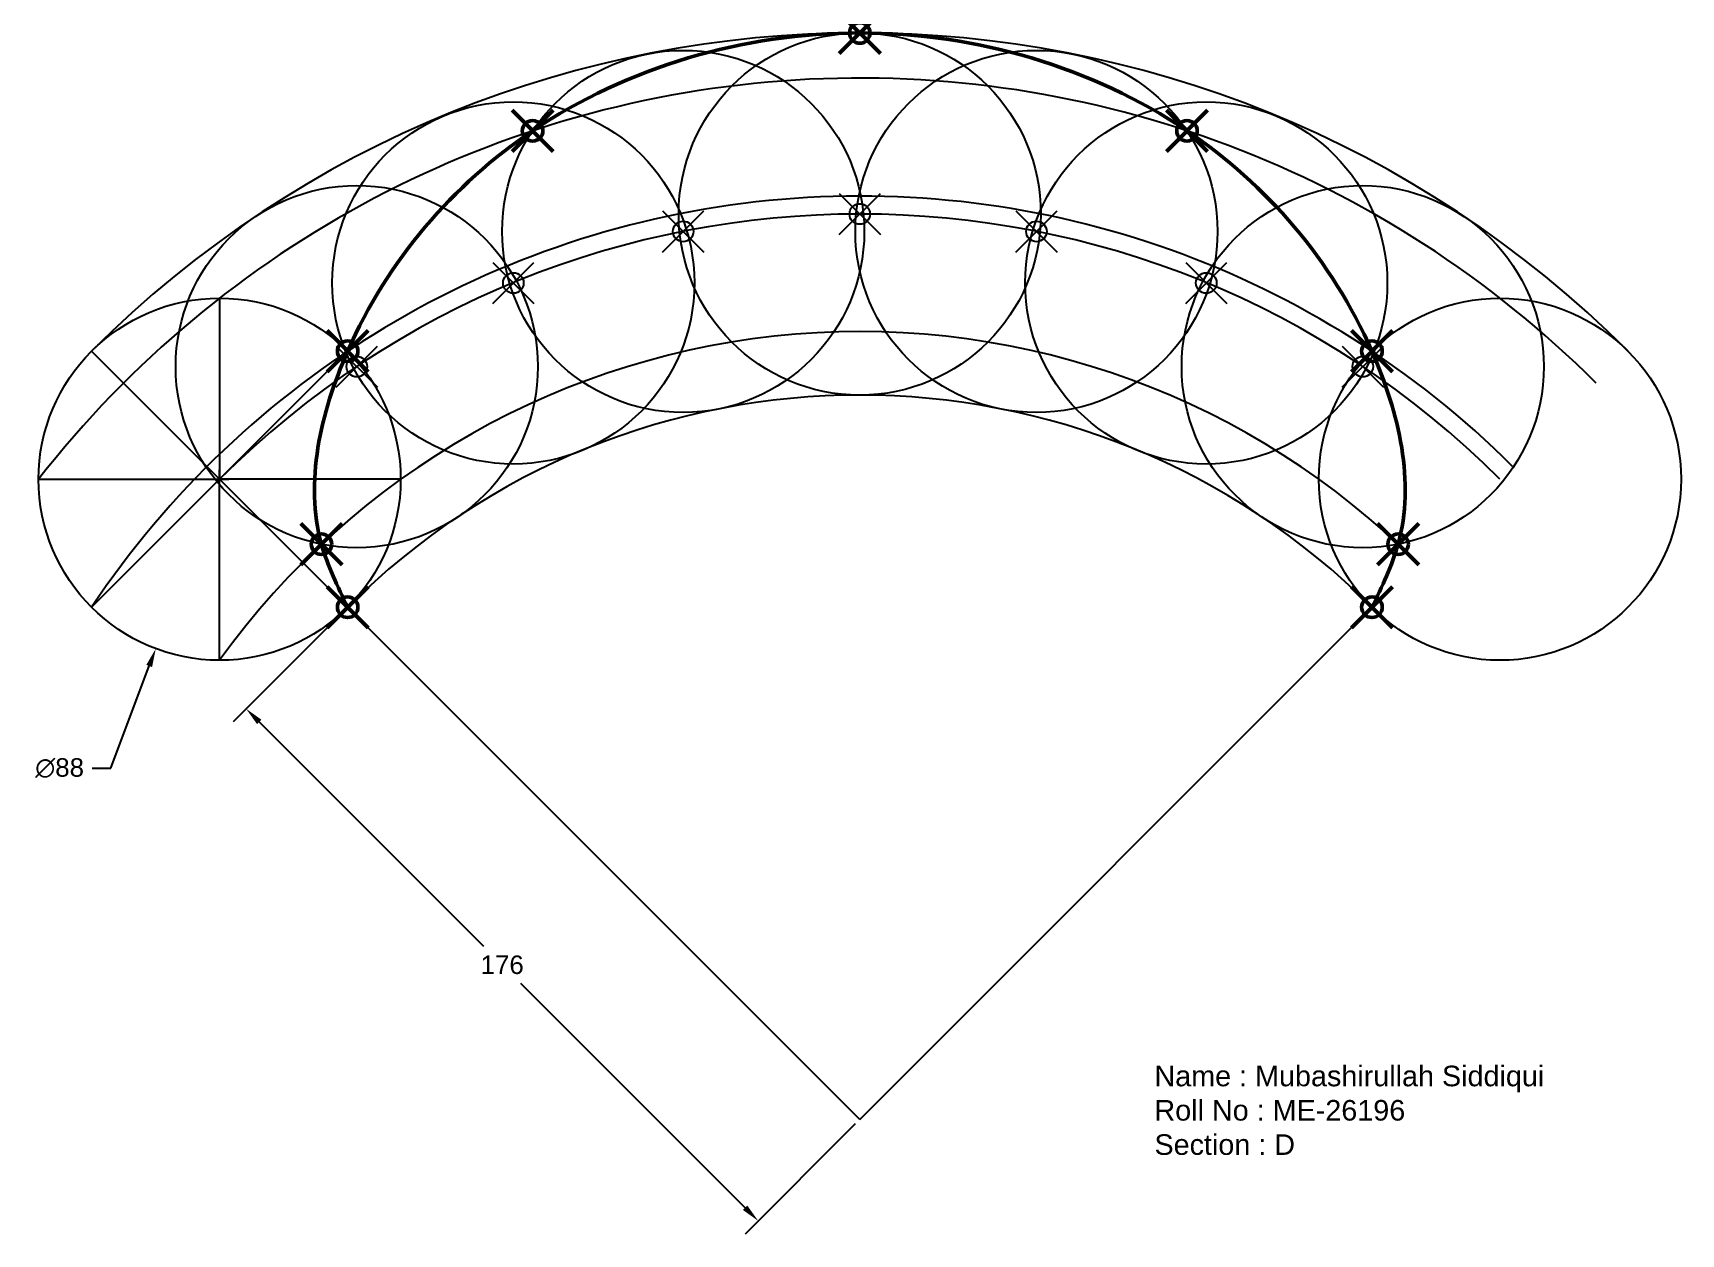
# Model space of a CAD drawing. Header units: millimetres. Extents: x -201 to 199, y -15 to 277.
import ezdxf

# ---------------------------------------------------------------- set-up
doc = ezdxf.new("R2010")
doc.units = ezdxf.units.MM
doc.header["$MEASUREMENT"] = 0
doc.header["$PDMODE"] = 35
doc.header["$PDSIZE"] = 5
doc.layers.add('Layer1', color=20, linetype='Continuous', lineweight=50)
doc.styles.get("Standard").update_dxf_attribs({"font": 'arial.ttf'})
doc.dimstyles.get("Standard").update_dxf_attribs({"dimscale": 25, "dimtxt": 0.18, "dimasz": 0.18, "dimexe": 0.18, "dimexo": 0.0625, "dimgap": 0.09, "dimtad": 0, "dimtih": 1, "dimtoh": 1, "dimdec": 0, "dimzin": 0, "dimdsep": 46, "dimtxsty": 'Standard', "dimcen": 0.09, "dimadec": 0, "dimazin": 0, "dimtfac": 1, "dimtdec": 0, "dimtofl": 0, "dimtmove": 0, "dimatfit": 3, "dimfxl": 1, "dimtolj": 1, "dimtzin": 0, "dimarcsym": 0})

# ---------------------------------------------------------------- blocks, each defined once
blk = doc.blocks.new('*D7')
at = {"color": 0, "lineweight": -2, "transparency": 16777216}
for p, q in [((-158.05, 168.39), (-153.55, 168.39)), ((-155.8, 166.14), (-155.8, 170.64)), ((-182.25, 98.2), (-172.9, 123.01)), ((-186.75, 98.2), (-182.25, 98.2))]:
    blk.add_line(p, q, dxfattribs=at)
at = {"color": 0, "transparency": 16777216}
blk.add_solid([(-173.6, 123.27), (-172.2, 122.74), (-171.31, 127.22)], dxfattribs=at)
at = {"layer": 'Defpoints', "color": 0, "transparency": 16777216}
for p in [(-140.28, 209.57), (-171.31, 127.22)]:
    blk.add_point(p, dxfattribs=at)
at = {"color": 0, "transparency": 16777216, "insert": (-194.68, 98.2), "char_height": 4.5, "attachment_point": 5}
blk.add_mtext('\\A1;∅88', dxfattribs=at)
blk = doc.blocks.new('*D8')
at = {"color": 0, "lineweight": -2, "transparency": 16777216}
for p, q in [((-125.79, 136.17), (-152.54, 109.42)), ((-146.17, 109.42), (-91.68, 54.93)), ((-28.09, -8.66), (-82.58, 45.83)), ((-1.34, 11.72), (-28.09, -15.03))]:
    blk.add_line(p, q, dxfattribs=at)
at = {"color": 0, "transparency": 16777216}
for points in [[(-145.64, 109.95), (-146.7, 108.89), (-149.36, 112.61)], [(-27.56, -8.13), (-28.62, -9.19), (-24.9, -11.84)]]:
    blk.add_solid(points, dxfattribs=at)
at = {"layer": 'Defpoints', "color": 0, "transparency": 16777216}
for p in [(-124.68, 137.28), (-149.36, 112.61), (-0.23, 12.83)]:
    blk.add_point(p, dxfattribs=at)
at = {"color": 0, "transparency": 16777216, "insert": (-87.13, 50.38), "char_height": 4.5, "attachment_point": 5}
blk.add_mtext('\\A1;176', dxfattribs=at)

msp = doc.modelspace()

# ---------------------------------------------------------------- linework, layer by layer
for p, q in [((-155.8, 212.39), (-155.8, 168.39)), ((-186.91, 199.5), (-155.8, 168.39)), ((-124.68, 199.5), (-155.8, 168.39)), ((-199.8, 168.39), (-155.8, 168.39)), ((-186.91, 137.28), (-155.8, 168.39)), ((-124.68, 137.28), (-155.8, 168.39)), ((-111.8, 168.39), (-155.8, 168.39)), ((-155.8, 124.39), (-155.8, 168.39)), ((-0.23, 12.83), (-124.68, 137.28)), ((-0.23, 12.83), (124.22, 137.28))]:
    msp.add_line(p, q)
for centre in [(-0.23, 232.83), (-43.15, 228.6), (42.69, 228.6), (-84.42, 216.08), (83.96, 216.08), (-122.46, 195.75), (121.99, 195.75), (-155.8, 168.39), (155.33, 168.39)]:
    msp.add_circle(centre, 44)
for radius, end in [(264, 135), (253.03, 142.0629), (224.36, 146.3099), (220, 135), (191.43, 144.3535), (176, 135)]:
    msp.add_arc((-0.23, 12.83), radius, 45, end)
for p in [(-0.23, 232.83), (-43.15, 228.6), (42.69, 228.6), (-84.42, 216.08), (83.96, 216.08), (-122.46, 195.75), (121.99, 195.75)]:
    msp.add_point(p)
at = {"layer": 'Layer1'}
msp.add_spline([(-124.68, 137.28), (-131.04, 152.6), (-124.68, 199.5), (-79.74, 253.05), (-0.23, 276.83), (79.27, 253.05), (124.22, 199.5), (130.58, 152.6), (124.22, 137.28)], degree=3, dxfattribs=at)
for p in [(-0.23, 276.83), (-79.74, 253.05), (79.27, 253.05), (-124.68, 199.5), (124.22, 199.5), (-131.04, 152.6), (130.58, 152.6), (-124.68, 137.28), (124.22, 137.28)]:
    msp.add_point(p, dxfattribs=at)

# ---------------------------------------------------------------- texts
at = {"insert": (71.37, 25.88), "char_height": 5, "attachment_point": 1}
msp.add_mtext_dynamic_manual_height_columns('Name : Mubashirullah Siddiqui\\PRoll No : ME-26196\\PSection : D', width=112.3389, gutter_width=1, heights=[0], dxfattribs=at)

# ---------------------------------------------------------------- dimensions: what is measured, and where the dimension line sits
dim = msp.add_diameter_dim_2p(p1=(-140.28, 209.57), p2=(-171.31, 127.22), dimstyle='Standard')
dim.commit()
dim.dimension.update_dxf_attribs({"geometry": '*D7', "text_midpoint": (-194.68, 98.2), "dimtype": 163})
dim = msp.add_aligned_dim(p1=(-0.23, 12.83), p2=(-124.68, 137.28), distance=34.89, dimstyle='Standard')
dim.commit()
dim.dimension.update_dxf_attribs({"geometry": '*D8', "text_midpoint": (-87.13, 50.38)})

doc.saveas('drawing.dxf')
